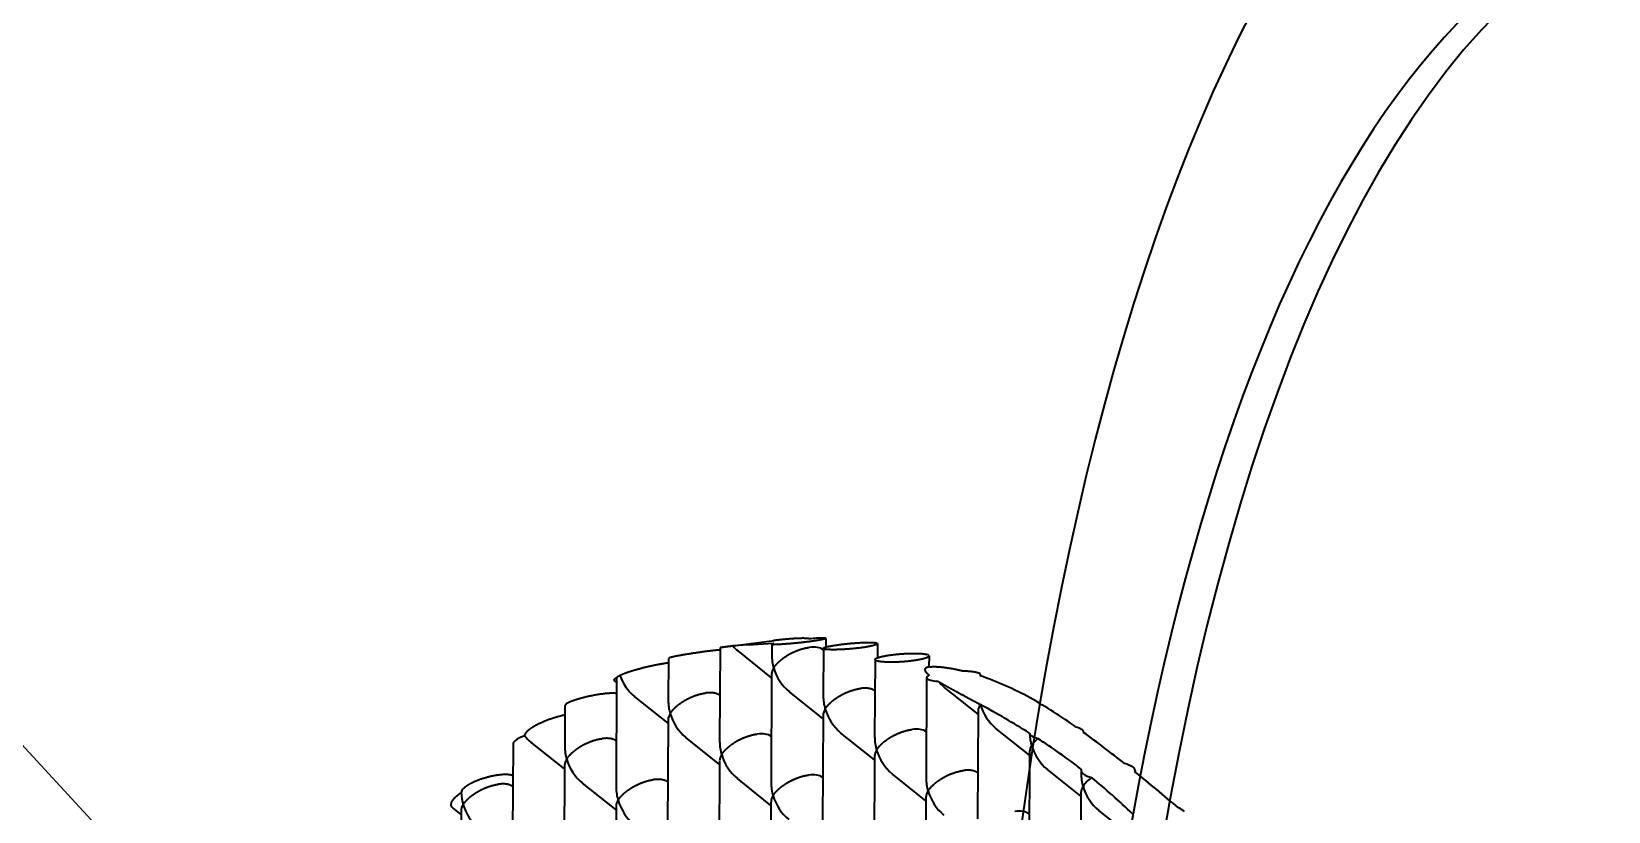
# Model space of a CAD drawing. Extents: x 23 to 587, y 4 to 413.
# Drawn here: x 412.89 to 427.5, y 165.95 to 173.17 of the extents above; entities that cross this region are included whole.
import ezdxf

# ---------------------------------------------------------------- set-up
doc = ezdxf.new("R2010")
doc.units = 0
doc.layers.get('0').update_dxf_attribs({"lineweight": 13})

# ---------------------------------------------------------------- blocks, each defined once
blk = doc.blocks.new('BLOCK6940')
at = {"color": 7, "lineweight": 13}
blk.add_line((-21.581, 41.384), (-48.248, 70.269), dxfattribs=at)
blk = doc.blocks.new('BLOCK6941')
at = {"color": 7, "lineweight": 35, "ltscale": 0.043508}
blk.add_line((-13.891, 48.863), (-13.9, 47.123), dxfattribs=at)
at = {"color": 7, "lineweight": 35, "ltscale": 0.000163492}
blk.add_line((-13.885, 48.864), (-13.891, 48.863), dxfattribs=at)
at = {"color": 7, "lineweight": 35, "ltscale": 0.022684}
blk.add_line((-13.885, 48.864), (-12.985, 48.982), dxfattribs=at)
at = {"color": 7, "lineweight": 35, "ltscale": 0.000796478}
blk.add_line((-13.853, 48.868), (-13.885, 48.864), dxfattribs=at)
at = {"color": 7, "lineweight": 35, "ltscale": 0.004935}
blk.add_line((-13.657, 48.892), (-13.853, 48.868), dxfattribs=at)
at = {"color": 7, "lineweight": 35, "ltscale": 0.019887}
blk.add_line((-12.937, 48.303), (-13.56, 48.799), dxfattribs=at)
at = {"color": 7, "lineweight": 35, "ltscale": 0.00142}
blk.add_line((-12.985, 48.982), (-12.929, 48.989), dxfattribs=at)
at = {"color": 7, "lineweight": 35, "ltscale": 0.004899}
blk.add_line((-12.934, 48.922), (-12.935, 48.726), dxfattribs=at)
at = {"color": 7, "lineweight": 35, "ltscale": 0.000957415}
blk.add_line((-12.929, 48.989), (-12.891, 48.993), dxfattribs=at)
at = {"color": 7, "lineweight": 35, "ltscale": 0.000319029}
blk.add_line((-12.891, 48.993), (-12.903, 48.991), dxfattribs=at)
at = {"color": 7, "lineweight": 35, "ltscale": 0.00016101}
for p, q in [((-11.978, 48.818), (-11.983, 48.822)), ((-13.896, 47.974), (-13.901, 47.978)), ((-11.025, 48.058), (-11.03, 48.062)), ((-15.813, 47.13), (-15.818, 47.134)), ((-12.943, 47.214), (-12.948, 47.218)), ((-10.072, 47.299), (-10.077, 47.303)), ((-11.99, 46.455), (-11.995, 46.459)), ((-9.119, 46.539), (-9.124, 46.544)), ((-17.731, 46.286), (-17.736, 46.29)), ((-14.86, 46.37), (-14.865, 46.374))]:
    blk.add_line(p, q, dxfattribs=at)
at = {"color": 7, "lineweight": 35, "ltscale": 0.021963}
blk.add_line((-11.978, 48.846), (-11.982, 47.967), dxfattribs=at)
at = {"color": 7, "lineweight": 35, "ltscale": 0.004037}
blk.add_line((-11.934, 49.031), (-11.935, 48.869), dxfattribs=at)
at = {"color": 7, "lineweight": 35, "ltscale": 0.00656}
blk.add_line((-10.978, 48.934), (-10.979, 48.671), dxfattribs=at)
at = {"color": 7, "lineweight": 35, "ltscale": 0.019459}
blk.add_line((-14.849, 48.661), (-14.853, 47.882), dxfattribs=at)
at = {"color": 7, "lineweight": 35, "ltscale": 0.03578}
blk.add_line((-11.022, 48.639), (-11.029, 47.208), dxfattribs=at)
at = {"color": 7, "lineweight": 35, "ltscale": 0.005142}
blk.add_line((-10.022, 48.708), (-10.023, 48.502), dxfattribs=at)
at = {"color": 7, "lineweight": 35, "ltscale": 0.001174}
blk.add_line((-15.808, 48.219), (-15.845, 48.248), dxfattribs=at)
at = {"color": 7, "lineweight": 35, "ltscale": 0.050027}
for p, q in [((-15.808, 48.28), (-15.817, 46.279)), ((-12.937, 48.365), (-12.947, 46.364)), ((-9.113, 47.69), (-9.123, 45.689)), ((-14.855, 47.521), (-14.864, 45.52)), ((-11.984, 47.605), (-11.994, 45.604)), ((-13.902, 46.761), (-13.911, 44.76)), ((-11.031, 46.846), (-11.041, 44.845)), ((-8.16, 46.931), (-8.17, 44.93)), ((-16.772, 46.677), (-16.782, 44.676)), ((-7.207, 46.171), (-7.217, 44.17)), ((-15.819, 45.917), (-15.829, 43.916)), ((-12.949, 46.002), (-12.958, 44.001)), ((-10.078, 46.087), (-10.088, 44.086)), ((-18.69, 45.833), (-18.699, 43.832))]:
    blk.add_line(p, q, dxfattribs=at)
at = {"color": 7, "lineweight": 35, "ltscale": 0.000797704}
blk.add_line((-15.804, 48.312), (-15.808, 48.28), dxfattribs=at)
at = {"color": 7, "lineweight": 35, "ltscale": 0.00052884}
blk.add_line((-15.75, 48.341), (-15.769, 48.333), dxfattribs=at)
at = {"color": 7, "lineweight": 35, "ltscale": 0.046465}
blk.add_line((-10.067, 48.307), (-10.076, 46.448), dxfattribs=at)
at = {"color": 7, "lineweight": 35, "ltscale": 0.00053554}
blk.add_line((-9.067, 48.357), (-9.067, 48.335), dxfattribs=at)
at = {"color": 7, "lineweight": 35, "ltscale": 0.019884}
for p, q in [((-14.855, 47.459), (-15.477, 47.955)), ((-11.984, 47.544), (-12.606, 48.039)), ((-9.114, 47.629), (-9.736, 48.124)), ((-8.161, 46.869), (-8.783, 47.365)), ((-16.772, 46.615), (-17.395, 47.111)), ((-13.902, 46.7), (-14.524, 47.195)), ((-11.031, 46.785), (-11.653, 47.28)), ((-10.078, 46.025), (-10.7, 46.521)), ((-7.208, 46.11), (-7.83, 46.605)), ((-15.819, 45.856), (-16.441, 46.351)), ((-12.949, 45.941), (-13.571, 46.436)), ((-6.255, 45.35), (-6.877, 45.846))]:
    blk.add_line(p, q, dxfattribs=at)
at = {"color": 7, "lineweight": 35, "ltscale": 0.01862}
blk.add_line((-16.767, 47.783), (-16.77, 47.038), dxfattribs=at)
at = {"color": 7, "lineweight": 35, "ltscale": 0.041117}
blk.add_line((-17.727, 47.08), (-17.735, 45.435), dxfattribs=at)
at = {"color": 7, "lineweight": 35, "ltscale": 0.001379}
blk.add_line((-7.205, 46.588), (-7.206, 46.533), dxfattribs=at)
at = {"color": 7, "lineweight": 35, "ltscale": 0.000616022}
blk.add_line((-6.205, 46.583), (-6.205, 46.559), dxfattribs=at)
at = {"color": 7, "lineweight": 35, "ltscale": 0.004867}
blk.add_line((-18.69, 45.771), (-18.842, 45.893), dxfattribs=at)
at = {"color": 7, "lineweight": 35}
for centre, radius, start, end in [((-11.163, 11.142), 37.832, 92.6304, 93.7809), ((-13.067, 49.414), 0.788, 221.4451, 231.2844), ((-12.894, 48.861), 0.0736, 93.6108, 123.3093), ((-12.908, 48.986), 0.0693, 246.938, 279.115), ((-11.924, 46.113), 2.925, 90.9468, 96.1336), ((-11.945, 48.876), 0.046, 222.8732, 275.8841), ((-11.961, 48.977), 0.0611, 63.6558, 100.4202), ((-14.803, 48.599), 0.0776, 96.0724, 127.033), ((-12.098, 48.729), 0.837, 180.1985, 197.1161), ((-10.983, 48.659), 0.0451, 207.5174, 268.3731), ((-10.061, 48.689), 0.0445, 25.9257, 88.3779), ((-15.733, 48.232), 0.108, 109.8835, 131.8504), ((-14.9, 48.65), 0.903, 199.9444, 230.3014), ((-12.699, 48.351), 0.239, 146.5296, 176.692), ((-12.022, 48.74), 0.913, 196.3619, 230.1623), ((-10.02, 48.322), 0.0503, 198.0607, 259.7006), ((-9.818, 48.903), 0.667, 251.4797, 267.1809), ((-9.235, 48.748), 0.8, 219.679, 231.2337), ((-9.114, 48.342), 0.0501, 16.8564, 79.4261), ((-9.096, 48.359), 0.0287, 314.1989, 355.8831), ((-10.849, 43.082), 5.548, 60.8974, 71.3577), ((-11.145, 47.97), 0.837, 180.1991, 197.116), ((-12.51, 40.1), 8.962, 54.4148, 60.8886), ((-16.703, 47.761), 0.068, 111.562, 160.5884), ((-14.617, 47.507), 0.239, 146.5296, 176.692), ((-14.016, 47.885), 0.837, 180.1991, 197.116), ((-13.94, 47.896), 0.913, 196.3594, 230.1725), ((-11.746, 47.592), 0.239, 146.5034, 176.6622), ((-11.069, 47.981), 0.913, 196.3619, 230.1623), ((-8.875, 47.676), 0.239, 146.5034, 176.6622), ((-17.584, 32.112), 17.855, 58.1367, 61.5388), ((-8.198, 48.066), 0.913, 196.3619, 230.1623), ((-7.38, 47.045), 0.354, 58.6602, 76.0547), ((-7.226, 47.284), 0.0687, 5.7195, 64.4683), ((-17.643, 47.062), 0.0859, 121.4753, 168.0371), ((-17.281, 46.568), 0.7, 109.3583, 125.6592), ((-16.892, 47.736), 0.802, 219.2634, 231.2189), ((-15.933, 47.041), 0.837, 180.2046, 197.1191), ((-13.063, 47.126), 0.837, 180.2046, 197.1191), ((-10.192, 47.211), 0.837, 180.2046, 197.1191), ((-7.922, 46.917), 0.239, 146.5034, 176.6622), ((-7.313, 47.297), 0.846, 181.4307, 197.0534), ((-8.087, 47.293), 0.074, 193.1302, 242.7655), ((-7.632, 46.739), 0.579, 130.4139, 147.6488), ((-7.92, 47.562), 0.391, 239.0999, 257.0122), ((-7.245, 47.306), 0.913, 196.3619, 230.1623), ((-14.056, 37.776), 11.181, 52.1872, 57.2561), ((-20.465, 29.03), 22.595, 51.5016, 53.9202), ((-16.534, 46.663), 0.239, 146.5034, 176.6622), ((-15.857, 47.052), 0.913, 196.3619, 230.1623), ((-13.664, 46.748), 0.239, 146.5034, 176.6622), ((-12.986, 47.137), 0.913, 196.3619, 230.1623), ((-10.793, 46.832), 0.239, 146.5034, 176.6622), ((-10.116, 47.222), 0.913, 196.3619, 230.1623), ((-9.239, 46.451), 0.837, 180.1991, 197.116), ((-7.123, 46.597), 0.0836, 186.0848, 237.7451), ((-6.368, 46.536), 0.837, 180.2011, 197.1159), ((-7.15, 46.588), 0.0554, 157.2778, 179.3848), ((-6.631, 45.94), 0.642, 126.2711, 146.9508), ((-6.919, 46.89), 0.442, 235.7007, 258.0039), ((-14.754, 37.014), 12.212, 45.8818, 50.6506), ((-6.485, 46.291), 0.43, 55.8022, 78.6489), ((-6.288, 46.575), 0.084, 5.6658, 57.5349), ((-6.263, 46.584), 0.058, 337.7818, 359.3805), ((-24.698, 23.47), 29.582, 49.2879, 51.3189), ((-18.569, 46.155), 0.121, 131.3999, 168.8726), ((-17.842, 46.199), 0.846, 181.4304, 197.0534), ((-14.98, 46.282), 0.837, 180.2046, 197.1191), ((-12.11, 46.367), 0.837, 180.2046, 197.1191), ((-9.84, 46.073), 0.239, 146.5034, 176.6622), ((-9.162, 46.462), 0.913, 196.3619, 230.1623), ((-6.969, 46.157), 0.239, 146.5034, 176.6622), ((-6.292, 46.547), 0.913, 196.3619, 230.1623), ((-18.452, 45.819), 0.239, 146.5034, 176.6622), ((-17.774, 46.208), 0.913, 196.3619, 230.1623), ((-15.581, 45.904), 0.239, 146.5034, 176.6622), ((-14.904, 46.293), 0.913, 196.3619, 230.1623), ((-12.71, 45.988), 0.239, 146.5034, 176.6622), ((-12.033, 46.378), 0.913, 196.3619, 230.1623), ((-5.517, 45.557), 0.354, 50.1729, 71.2489)]:
    blk.add_arc(centre, radius, start, end, dxfattribs=at)
for centre, major_axis, ratio, start_param, end_param in [((-12.436, 48.543), (0.489, 0.234), 0.464922, 0.221717, 0.956598), ((-11.452, 48.888), (0.474, 0.046), 0.108009, 6.272222, 6.675648), ((-9.514, 48.33), (0.553, 0.024), 0.181789, 2.713776, 3.132728), ((-10.53, 47.025), (0.489, 0.234), 0.464922, 0.221717, 0.956598), ((-13.401, 46.94), (0.489, 0.234), 0.464922, 0.221717, 0.956598), ((-12.448, 46.181), (0.489, 0.234), 0.464922, 0.221717, 0.956598), ((-8.624, 45.506), (0.489, 0.234), 0.464922, 0.221717, 0.956598)]:
    blk.add_ellipse(centre, major_axis=major_axis, ratio=ratio, start_param=start_param, end_param=end_param, dxfattribs=at)
for points, knots in [([(-13.892, 48.816), (-13.932, 48.814), (-13.994, 48.808), (-14.073, 48.799), (-14.286, 48.771), (-14.515, 48.736), (-14.649, 48.714), (-14.754, 48.693), (-14.811, 48.677)], [0, 0, 0, 0, 0, 0, 0.757299, 0.757299, 0.757299, 1.93939, 1.93939, 1.93939, 1.93939, 1.93939, 1.93939]), ([(-12.236, 49.022), (-12.257, 49.03), (-12.31, 49.034), (-12.368, 49.034), (-12.496, 49.03), (-12.661, 49.016), (-12.736, 49.009), (-12.815, 49.001), (-12.903, 48.991)], [0, 0, 0, 0, 0, 0, 1.74072, 1.74072, 1.74072, 2.923493, 2.923493, 2.923493, 2.923493, 2.923493, 2.923493]), ([(-12.899, 48.483), (-12.883, 48.509), (-12.863, 48.536), (-12.84, 48.563), (-12.757, 48.646), (-12.643, 48.725), (-12.549, 48.777), (-12.426, 48.827), (-12.301, 48.855), (-12.282, 48.858), (-12.262, 48.861), (-12.243, 48.864)], [0, 0, 0, 0, 0, 0, 0.437223, 0.437223, 0.437223, 1.382095, 1.382095, 1.382095, 1.555484, 1.555484, 1.555484, 1.555484, 1.555484, 1.555484]), ([(-11.934, 49.031), (-11.934, 49.027), (-11.946, 49.021), (-11.971, 49.015), (-12.066, 48.994), (-12.218, 48.972), (-12.329, 48.958), (-12.53, 48.937), (-12.715, 48.923), (-12.794, 48.918), (-12.857, 48.916), (-12.896, 48.917)], [0, 0, 0, 0, 0, 0, 0.511868, 0.511868, 0.511868, 1.436757, 1.436757, 1.436757, 2.226824, 2.226824, 2.226824, 2.226824, 2.226824, 2.226824]), ([(-11.978, 48.846), (-11.978, 48.853), (-11.963, 48.862), (-11.933, 48.872), (-11.791, 48.905), (-11.556, 48.935), (-11.384, 48.951), (-11.19, 48.961), (-11.063, 48.955), (-11.045, 48.954), (-11.029, 48.952), (-11.016, 48.95)], [0, 0, 0, 0, 0, 0, 0.564793, 0.564793, 0.564793, 1.956326, 1.956326, 1.956326, 2.217405, 2.217405, 2.217405, 2.217405, 2.217405, 2.217405]), ([(-10.978, 48.934), (-10.978, 48.925), (-10.993, 48.916), (-11.023, 48.905), (-11.165, 48.869), (-11.399, 48.839), (-11.573, 48.825), (-11.766, 48.818), (-11.893, 48.824), (-11.911, 48.826), (-11.927, 48.828), (-11.94, 48.83)], [0, 0, 0, 0, 0, 0, 0.564483, 0.564483, 0.564483, 1.951314, 1.951314, 1.951314, 2.212089, 2.212089, 2.212089, 2.212089, 2.212089, 2.212089]), ([(-14.857, 48.575), (-14.871, 48.573), (-14.884, 48.571), (-14.898, 48.569), (-14.926, 48.565), (-14.954, 48.56), (-14.968, 48.558), (-15.037, 48.546), (-15.102, 48.533), (-15.155, 48.522), (-15.35, 48.479), (-15.503, 48.435), (-15.601, 48.404), (-15.686, 48.372), (-15.75, 48.341)], [0, 0, 0, 0, 0, 0, 0.122639, 0.122639, 0.122639, 0.245279, 0.245279, 0.245279, 0.726977, 0.726977, 0.726977, 2.262182, 2.262182, 2.262182, 2.262182, 2.262182, 2.262182]), ([(-11.022, 48.639), (-11.022, 48.648), (-11.013, 48.657), (-10.995, 48.666), (-10.917, 48.695), (-10.782, 48.72), (-10.677, 48.734), (-10.469, 48.753), (-10.27, 48.757), (-10.178, 48.755), (-10.104, 48.747), (-10.06, 48.734)], [0, 0, 0, 0, 0, 0, 0.433641, 0.433641, 0.433641, 1.339661, 1.339661, 1.339661, 2.208154, 2.208154, 2.208154, 2.208154, 2.208154, 2.208154]), ([(-10.022, 48.708), (-10.022, 48.698), (-10.031, 48.689), (-10.049, 48.678), (-10.128, 48.648), (-10.262, 48.622), (-10.367, 48.608), (-10.575, 48.59), (-10.774, 48.588), (-10.867, 48.592), (-10.94, 48.6), (-10.984, 48.613)], [0, 0, 0, 0, 0, 0, 0.433578, 0.433578, 0.433578, 1.339387, 1.339387, 1.339387, 2.207298, 2.207298, 2.207298, 2.207298, 2.207298, 2.207298]), ([(-10.006, 48.504), (-10.01, 48.504), (-10.015, 48.503), (-10.019, 48.503), (-10.026, 48.501), (-10.034, 48.5), (-10.037, 48.499), (-10.047, 48.496), (-10.056, 48.494), (-10.061, 48.492), (-10.088, 48.481), (-10.097, 48.468), (-10.1, 48.458), (-10.099, 48.431), (-10.078, 48.403), (-10.062, 48.385), (-10.042, 48.368), (-10.019, 48.35)], [0, 0, 0, 0, 0, 0, 0.038706, 0.038706, 0.038706, 0.077412, 0.077412, 0.077412, 0.15476, 0.15476, 0.15476, 0.542837, 0.542837, 0.542837, 1.298257, 1.298257, 1.298257, 1.298257, 1.298257, 1.298257]), ([(-10.006, 48.504), (-10.002, 48.505), (-9.998, 48.506), (-9.993, 48.506), (-9.985, 48.507), (-9.976, 48.507), (-9.972, 48.508), (-9.958, 48.508), (-9.945, 48.509), (-9.937, 48.509), (-9.88, 48.509), (-9.827, 48.505), (-9.784, 48.501), (-9.673, 48.488), (-9.573, 48.47), (-9.515, 48.459), (-9.456, 48.445), (-9.398, 48.431)], [0, 0, 0, 0, 0, 0, 0.038113, 0.038113, 0.038113, 0.076225, 0.076225, 0.076225, 0.152444, 0.152444, 0.152444, 0.585677, 0.585677, 0.585677, 1.416936, 1.416936, 1.416936, 1.416936, 1.416936, 1.416936]), ([(-9.851, 48.237), (-9.744, 48.173), (-9.625, 48.107), (-9.509, 48.044), (-9.346, 47.956), (-9.177, 47.865), (-9.143, 47.846), (-9.109, 47.828), (-9.075, 47.809)], [0, 0, 0, 0, 0, 0, 2.676877, 2.676877, 2.676877, 3.344099, 3.344099, 3.344099, 3.344099, 3.344099, 3.344099]), ([(-15.809, 48.011), (-15.839, 48.016), (-15.88, 48.018), (-15.932, 48.016), (-16.133, 47.999), (-16.378, 47.952), (-16.538, 47.91), (-16.664, 47.865), (-16.729, 47.825)], [0, 0, 0, 0, 0, 0, 0.570899, 0.570899, 0.570899, 1.991804, 1.991804, 1.991804, 1.991804, 1.991804, 1.991804]), ([(-14.816, 47.639), (-14.8, 47.665), (-14.781, 47.692), (-14.757, 47.719), (-14.674, 47.802), (-14.56, 47.881), (-14.467, 47.933), (-14.343, 47.983), (-14.218, 48.011), (-14.199, 48.014), (-14.18, 48.017), (-14.161, 48.02)], [0, 0, 0, 0, 0, 0, 0.437223, 0.437223, 0.437223, 1.382095, 1.382095, 1.382095, 1.555484, 1.555484, 1.555484, 1.555484, 1.555484, 1.555484]), ([(-13.901, 47.978), (-13.924, 47.996), (-13.955, 48.011), (-13.994, 48.022), (-14.052, 48.028), (-14.117, 48.024), (-14.132, 48.023), (-14.146, 48.022), (-14.161, 48.02)], [0, 0, 0, 0, 0, 0, 0.4890695, 0.4890695, 0.4890695, 0.6239272, 0.6239272, 0.6239272, 0.6239272, 0.6239272, 0.6239272]), ([(-11.945, 47.724), (-11.93, 47.75), (-11.91, 47.777), (-11.887, 47.803), (-11.804, 47.887), (-11.69, 47.966), (-11.596, 48.017), (-11.473, 48.067), (-11.348, 48.095), (-11.328, 48.099), (-11.309, 48.102), (-11.29, 48.105)], [0, 0, 0, 0, 0, 0, 0.437223, 0.437223, 0.437223, 1.382095, 1.382095, 1.382095, 1.555484, 1.555484, 1.555484, 1.555484, 1.555484, 1.555484]), ([(-11.03, 48.062), (-11.054, 48.081), (-11.085, 48.096), (-11.123, 48.106), (-11.181, 48.112), (-11.247, 48.109), (-11.261, 48.108), (-11.276, 48.106), (-11.29, 48.105)], [0, 0, 0, 0, 0, 0, 0.4890695, 0.4890695, 0.4890695, 0.6239272, 0.6239272, 0.6239272, 0.6239272, 0.6239272, 0.6239272]), ([(-16.768, 47.612), (-16.827, 47.599), (-16.885, 47.584), (-16.943, 47.567), (-17.134, 47.506), (-17.283, 47.438), (-17.371, 47.389), (-17.46, 47.325), (-17.502, 47.266), (-17.509, 47.253), (-17.513, 47.241), (-17.513, 47.228)], [0, 0, 0, 0, 0, 0, 0.522495, 0.522495, 0.522495, 1.95179, 1.95179, 1.95179, 2.375432, 2.375432, 2.375432, 2.375432, 2.375432, 2.375432]), ([(-10.992, 46.964), (-10.977, 46.99), (-10.957, 47.017), (-10.934, 47.044), (-10.851, 47.127), (-10.737, 47.207), (-10.643, 47.258), (-10.52, 47.308), (-10.395, 47.336), (-10.375, 47.34), (-10.356, 47.343), (-10.337, 47.345)], [0, 0, 0, 0, 0, 0, 0.437223, 0.437223, 0.437223, 1.382095, 1.382095, 1.382095, 1.555484, 1.555484, 1.555484, 1.555484, 1.555484, 1.555484]), ([(-16.734, 46.795), (-16.718, 46.821), (-16.698, 46.848), (-16.675, 46.875), (-16.592, 46.958), (-16.478, 47.037), (-16.385, 47.089), (-16.261, 47.139), (-16.136, 47.167), (-16.117, 47.17), (-16.097, 47.173), (-16.078, 47.176)], [0, 0, 0, 0, 0, 0, 0.437223, 0.437223, 0.437223, 1.382095, 1.382095, 1.382095, 1.555484, 1.555484, 1.555484, 1.555484, 1.555484, 1.555484]), ([(-15.818, 47.134), (-15.842, 47.152), (-15.873, 47.167), (-15.911, 47.178), (-15.97, 47.184), (-16.035, 47.18), (-16.049, 47.179), (-16.064, 47.178), (-16.078, 47.176)], [0, 0, 0, 0, 0, 0, 0.4890695, 0.4890695, 0.4890695, 0.6239272, 0.6239272, 0.6239272, 0.6239272, 0.6239272, 0.6239272]), ([(-13.863, 46.88), (-13.847, 46.906), (-13.828, 46.933), (-13.804, 46.959), (-13.721, 47.043), (-13.607, 47.122), (-13.514, 47.173), (-13.39, 47.223), (-13.265, 47.251), (-13.246, 47.255), (-13.227, 47.258), (-13.208, 47.261)], [0, 0, 0, 0, 0, 0, 0.437223, 0.437223, 0.437223, 1.382095, 1.382095, 1.382095, 1.555484, 1.555484, 1.555484, 1.555484, 1.555484, 1.555484]), ([(-17.73, 46.49), (-17.759, 46.503), (-17.801, 46.511), (-17.853, 46.514), (-17.958, 46.509), (-18.075, 46.49), (-18.124, 46.48), (-18.29, 46.44), (-18.443, 46.382), (-18.536, 46.337), (-18.607, 46.291), (-18.65, 46.246)], [0, 0, 0, 0, 0, 0, 0.594759, 0.594759, 0.594759, 1.034388, 1.034388, 1.034388, 2.069463, 2.069463, 2.069463, 2.069463, 2.069463, 2.069463]), ([(-12.91, 46.12), (-12.894, 46.146), (-12.875, 46.173), (-12.851, 46.2), (-12.768, 46.283), (-12.654, 46.363), (-12.561, 46.414), (-12.437, 46.464), (-12.312, 46.492), (-12.293, 46.496), (-12.274, 46.499), (-12.255, 46.501)], [0, 0, 0, 0, 0, 0, 0.437223, 0.437223, 0.437223, 1.382095, 1.382095, 1.382095, 1.555484, 1.555484, 1.555484, 1.555484, 1.555484, 1.555484]), ([(-10.039, 46.205), (-10.023, 46.231), (-10.004, 46.258), (-9.98, 46.285), (-9.897, 46.368), (-9.783, 46.447), (-9.69, 46.499), (-9.567, 46.549), (-9.442, 46.576), (-9.422, 46.58), (-9.403, 46.583), (-9.384, 46.586)], [0, 0, 0, 0, 0, 0, 0.437223, 0.437223, 0.437223, 1.382095, 1.382095, 1.382095, 1.555484, 1.555484, 1.555484, 1.555484, 1.555484, 1.555484]), ([(-9.124, 46.544), (-9.147, 46.562), (-9.178, 46.577), (-9.217, 46.588), (-9.275, 46.594), (-9.341, 46.59), (-9.355, 46.589), (-9.369, 46.588), (-9.384, 46.586)], [0, 0, 0, 0, 0, 0, 0.4890695, 0.4890695, 0.4890695, 0.6239272, 0.6239272, 0.6239272, 0.6239272, 0.6239272, 0.6239272]), ([(-18.842, 45.893), (-18.867, 45.913), (-18.878, 45.937), (-18.878, 45.965), (-18.859, 46.022), (-18.807, 46.084), (-18.774, 46.115), (-18.734, 46.147), (-18.688, 46.178)], [0, 0, 0, 0, 0, 0, 0.677894, 0.677894, 0.677894, 1.376892, 1.376892, 1.376892, 1.376892, 1.376892, 1.376892]), ([(-18.651, 45.951), (-18.635, 45.977), (-18.616, 46.004), (-18.592, 46.031), (-18.509, 46.114), (-18.395, 46.193), (-18.302, 46.245), (-18.178, 46.295), (-18.053, 46.323), (-18.034, 46.326), (-18.015, 46.329), (-17.996, 46.332)], [0, 0, 0, 0, 0, 0, 0.437223, 0.437223, 0.437223, 1.382095, 1.382095, 1.382095, 1.555484, 1.555484, 1.555484, 1.555484, 1.555484, 1.555484]), ([(-17.736, 46.29), (-17.759, 46.308), (-17.79, 46.323), (-17.829, 46.334), (-17.887, 46.34), (-17.952, 46.336), (-17.967, 46.335), (-17.981, 46.334), (-17.996, 46.332)], [0, 0, 0, 0, 0, 0, 0.4890695, 0.4890695, 0.4890695, 0.6239272, 0.6239272, 0.6239272, 0.6239272, 0.6239272, 0.6239272]), ([(-15.78, 46.036), (-15.765, 46.062), (-15.745, 46.089), (-15.722, 46.115), (-15.639, 46.199), (-15.525, 46.278), (-15.431, 46.329), (-15.308, 46.379), (-15.183, 46.407), (-15.163, 46.411), (-15.144, 46.414), (-15.125, 46.417)], [0, 0, 0, 0, 0, 0, 0.437223, 0.437223, 0.437223, 1.382095, 1.382095, 1.382095, 1.555484, 1.555484, 1.555484, 1.555484, 1.555484, 1.555484]), ([(-14.865, 46.374), (-14.889, 46.393), (-14.92, 46.408), (-14.958, 46.418), (-15.017, 46.424), (-15.082, 46.421), (-15.096, 46.42), (-15.111, 46.418), (-15.125, 46.417)], [0, 0, 0, 0, 0, 0, 0.4890695, 0.4890695, 0.4890695, 0.6239272, 0.6239272, 0.6239272, 0.6239272, 0.6239272, 0.6239272])]:
    blk.add_open_spline(points, degree=5, knots=knots, dxfattribs=at)
for points in [[(-15.845, 48.248), (-15.857, 48.258), (-15.855, 48.27), (-15.845, 48.283), (-15.828, 48.297), (-15.804, 48.312)], [(-9.398, 48.431), (-9.324, 48.43), (-9.255, 48.426), (-9.19, 48.418), (-9.139, 48.407), (-9.105, 48.393)]]:
    blk.add_open_spline(points, degree=5, dxfattribs=at)
blk = doc.blocks.new('BLOCK6951')
at = {"color": 7, "lineweight": 35}
for centre, major_axis, start_param, end_param in [((-0.734, -0.272), (-6.501, 49.828), 0.000034, 1.212678), ((-0.087, -0.188), (-5.919, 45.366), 0.019728, 3.121964), ((-0.734, -0.272), (-5.919, 45.366), 0.000034, 3.141627)]:
    blk.add_ellipse(centre, major_axis=major_axis, ratio=0.361678, start_param=start_param, end_param=end_param, dxfattribs=at)

msp = doc.modelspace()

# ---------------------------------------------------------------- block references
at = {"lineweight": 0, "xscale": 0.5, "yscale": 0.5, "zscale": 0.5}
for name, p in [('BLOCK6940', (426.2143, 143.0406)), ('BLOCK6951', (431.573, 151.8767)), ('BLOCK6941', (426.2143, 143.0406))]:
    msp.add_blockref(name, p, dxfattribs=at)

doc.saveas('drawing.dxf')
